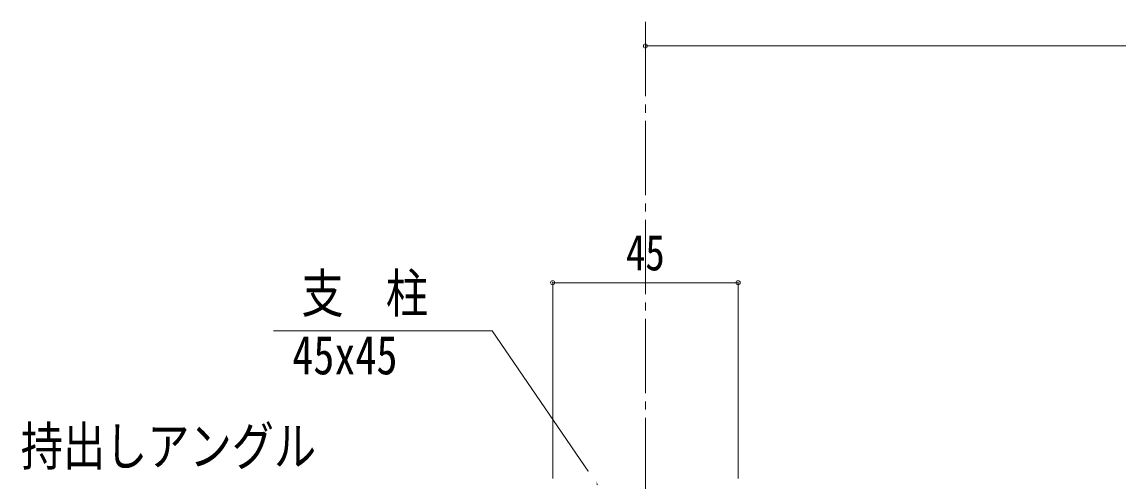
# Model space of a CAD drawing. Units: millimetres at full size; details may follow other scales. Extents: x -3475 to 3471, y -1129 to 1133.
# Drawn here: x 2212 to 2744, y -327 to -105 of the extents above; entities that cross this region are included whole.
import ezdxf
from ezdxf.enums import TextEntityAlignment as Align

# ---------------------------------------------------------------- set-up
doc = ezdxf.new("R2010")
doc.units = ezdxf.units.MM
doc.header["$LTSCALE"] = 4
doc.header["$PDMODE"] = 32
doc.header["$PDSIZE"] = 2
doc.linetypes.add('CHAIN2', pattern=[12, 9, -1, 1, -1])
for name, color, linetype, lineweight in [('0-0_0', 7, 'Continuous', 9), ('0-1_1手摺寸法', 3, 'Continuous', 9), ('0-7_3中心線', 2, 'CHAIN2', 9)]:
    doc.layers.add(name, color=color, linetype=linetype, lineweight=lineweight)
doc.styles.add('ＭＳ ゴシック', font='')
doc.styles.get('ＭＳ ゴシック').set_extended_font_data('MS Gothic')

msp = doc.modelspace()

# ---------------------------------------------------------------- linework, layer by layer
at = {"layer": '0-0_0'}
msp.add_lwpolyline([(2491.159, -329.077), (2440.015, -254.306), (2333.981, -254.306)], dxfattribs=at)
at = {"layer": '0-1_1手摺寸法'}
for p, q in [((2514.44, -116.06), (2514.44, -116.215)), ((3114.44, -116.215), (2514.44, -116.215)), ((2519.04, -116.215), (3109.84, -116.215)), ((2469.44, -325.977), (2469.44, -231.031)), ((2469.44, -231.031), (2559.44, -231.031)), ((2554.84, -231.031), (2474.04, -231.031)), ((2559.44, -325.977), (2559.44, -231.031))]:
    msp.add_line(p, q, dxfattribs=at)
for p in [(2514.44, -116.215), (2469.44, -231.031), (2559.44, -231.031)]:
    msp.add_point(p, dxfattribs=at)
at = {"layer": '0-7_3中心線'}
msp.add_line((2514.44, -104.56), (2514.44, -564.077), dxfattribs=at)

# ---------------------------------------------------------------- texts
at = {"layer": '0-0_0', "style": 'ＭＳ ゴシック', "width": 0.8}
for s, p in [('支\u3000柱', (2347.482, -251.162)), ('45x45', (2343.049, -281.095)), ('持出しアングル', (2211.258, -325.271))]:
    msp.add_text(s, height=18.77, dxfattribs=at).set_placement(p, align=Align.BOTTOM_LEFT)
at = {"layer": '0-1_1手摺寸法', "color": 7, "style": 'ＭＳ ゴシック', "width": 0.8}
msp.add_text('45', height=17.27, dxfattribs=at).set_placement((2505.02, -230.212), align=Align.BOTTOM_LEFT)

# ---------------------------------------------------------------- next in the draw order: wipeouts: each hides what was drawn before it
msp.add_wipeout([(2485.565, -323.358), (2487.858, -321.79), (2491.159, -329.077), (2491.159, -329.077)])

doc.saveas('drawing.dxf')
